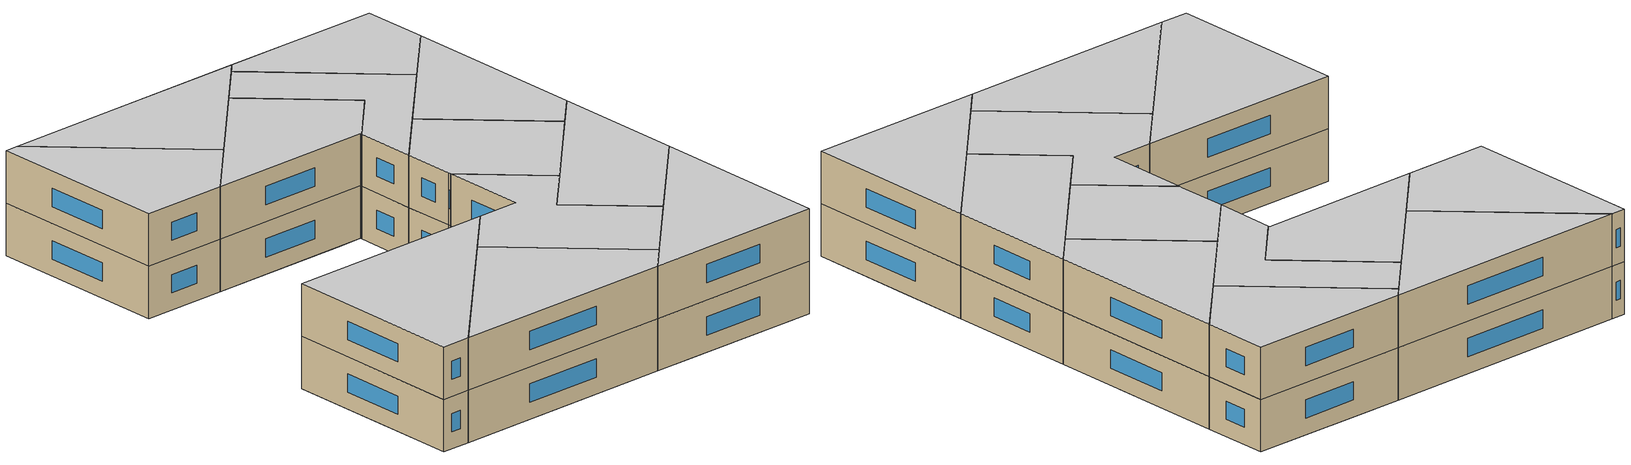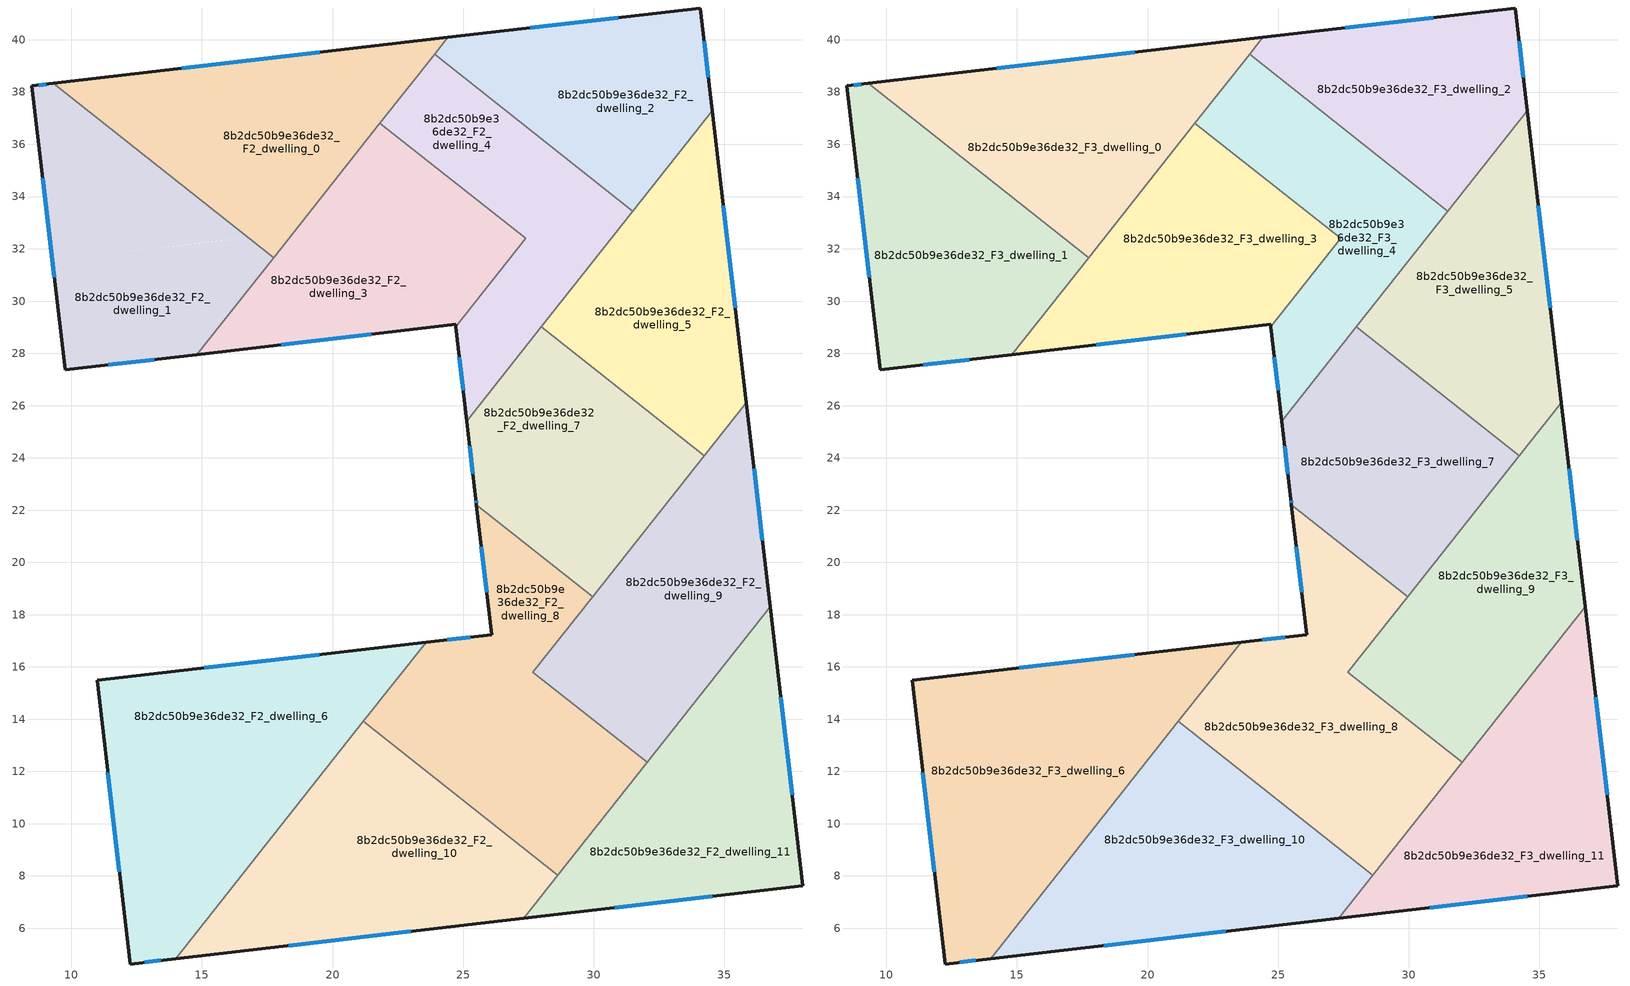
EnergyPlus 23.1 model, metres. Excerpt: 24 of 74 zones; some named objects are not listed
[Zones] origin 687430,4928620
8b2dc50b9e36de32_F2_dwelling_0
 floor to 8b2dc50b9e36de32_F1_dwelling_10 (EU_floor_Construction): 21.29,39.73 21.65,36.6 18.51,32.63 16.78,32.43 15.54,33.41 14.89,38.98 z6
 floor to 8b2dc50b9e36de32_F1_dwelling_11 (EU_floor_Construction): 24.42,40.09 21.65,36.6 21.29,39.73 z6
 floor to 8b2dc50b9e36de32_F1_dwelling_9 (EU_floor_Construction): 14.89,38.98 15.54,33.41 9.32,38.34 z6
 floor to 8b2dc50b9e36de32_F1_dwelling_6 (EU_floor_Construction): 18.51,32.63 17.75,31.67 16.78,32.43 z6
 wall outside (EU_wall_Construction): 24.42,40.09 9.32,38.34 z6:9
 wall to 8b2dc50b9e36de32_F2_dwelling_1 (EU_wall_Construction): 9.32,38.34 17.75,31.67 z6:9
 wall to 8b2dc50b9e36de32_F2_dwelling_3 (EU_wall_Construction): 17.75,31.67 21.82,36.81 z6:9
 wall to 8b2dc50b9e36de32_F2_dwelling_2 (EU_wall_Construction): 23.91,39.45 24.42,40.09 z6:9
 wall to 8b2dc50b9e36de32_F2_dwelling_4 (EU_wall_Construction): 21.82,36.81 23.9,39.45 z6:9
 window (EU_Window_Construction): 19.51,39.52 14.23,38.91 z6.98:8.02
8b2dc50b9e36de32_F2_dwelling_1
 floor to 8b2dc50b9e36de32_F1_dwelling_6 (EU_floor_Construction): 17.75,31.67 14.81,27.96 9.78,27.37 9.28,31.56 16.78,32.43 z6
 floor to 8b2dc50b9e36de32_F1_dwelling_9 (EU_floor_Construction): 15.54,33.41 15.67,32.3 9.28,31.56 8.49,38.24 9.32,38.34 z6
 floor to 8b2dc50b9e36de32_F1_dwelling_10 (EU_floor_Construction): 16.78,32.43 15.67,32.3 15.54,33.41 z6
 wall outside (EU_wall_Construction): 9.32,38.34 8.49,38.24 9.78,27.37 14.81,27.96 z6:9
 wall to 8b2dc50b9e36de32_F2_dwelling_3 (EU_wall_Construction): 14.81,27.96 17.75,31.67 z6:9
 window (EU_Window_Construction): 11.42,27.56 13.17,27.77 / 8.91,34.7 9.36,30.9 / 9.05,38.3 8.76,38.27 z6.98:8.02
8b2dc50b9e36de32_F2_dwelling_10
 floor to 8b2dc50b9e36de32_F1_dwelling_1 (EU_floor_Construction): 28.62,8.03 27.32,6.39 20.84,5.63 20.06,12.27 22.86,12.6 z6
 floor to 8b2dc50b9e36de32_F1_dwelling_0 (EU_floor_Construction): 20.06,12.27 20.84,5.63 13.99,4.83 19.86,12.25 z6
 floor to 8b2dc50b9e36de32_F1_dwelling_3 (EU_floor_Construction): 22.86,12.6 19.86,12.25 21.19,13.92 z6
 wall outside (EU_wall_Construction): 13.99,4.83 27.32,6.38 z6:9
 wall to 8b2dc50b9e36de32_F2_dwelling_8 (EU_wall_Construction): 28.62,8.03 21.19,13.92 z6:9
 wall to 8b2dc50b9e36de32_F2_dwelling_11 (EU_wall_Construction): 27.32,6.38 28.62,8.03 z6:9
 wall to 8b2dc50b9e36de32_F2_dwelling_6 (EU_wall_Construction): 21.19,13.92 13.99,4.83 z6:9
 window (EU_Window_Construction): 18.33,5.34 22.99,5.88 z6.98:8.02
8b2dc50b9e36de32_F2_dwelling_11
 floor to 8b2dc50b9e36de32_F1_dwelling_2 (EU_floor_Construction): 37.22,14.27 38,7.63 29.42,6.63 29.17,8.72 33.19,13.8 z6
 floor to 8b2dc50b9e36de32_F1_dwelling_5 (EU_floor_Construction): 36.75,18.3 37.22,14.27 33.19,13.8 z6
 floor to 8b2dc50b9e36de32_F1_dwelling_1 (EU_floor_Construction): 29.17,8.72 29.42,6.63 27.32,6.39 z6
 wall outside (EU_wall_Construction): 27.32,6.38 38,7.63 36.75,18.3 z6:9
 wall to 8b2dc50b9e36de32_F2_dwelling_8 (EU_wall_Construction): 32.04,12.34 28.63,8.03 z6:9
 wall to 8b2dc50b9e36de32_F2_dwelling_9 (EU_wall_Construction): 36.75,18.3 32.04,12.34 z6:9
 window (EU_Window_Construction): 37.59,11.1 37.16,14.83 / 30.79,6.79 34.53,7.22 z6.98:8.02
8b2dc50b9e36de32_F2_dwelling_2
 floor to 8b2dc50b9e36de32_F1_dwelling_12 (EU_floor_Construction): 34.08,41.22 34.54,37.29 32.11,34.22 30.72,34.06 28.2,36.05 27.68,40.47 z6
 floor to 8b2dc50b9e36de32_F1_dwelling_11 (EU_floor_Construction): 27.68,40.47 28.2,36.05 23.91,39.45 24.42,40.09 z6
 floor to 8b2dc50b9e36de32_F1_dwelling_8 (EU_floor_Construction): 32.11,34.22 31.49,33.44 30.72,34.06 z6
 wall outside (EU_wall_Construction): 34.54,37.29 34.08,41.22 24.42,40.09 z6:9
 wall to 8b2dc50b9e36de32_F2_dwelling_4 (EU_wall_Construction): 23.91,39.45 31.49,33.44 z6:9
 wall to 8b2dc50b9e36de32_F2_dwelling_5 (EU_wall_Construction): 31.49,33.44 34.54,37.29 z6:9
 window (EU_Window_Construction): 34.39,38.56 34.23,39.94 / 30.94,40.85 27.56,40.46 z6.98:8.02
8b2dc50b9e36de32_F2_dwelling_3
 floor to 8b2dc50b9e36de32_F1_dwelling_7 (EU_floor_Construction): 27.39,32.4 24.72,29.02 24.71,29.11 23.37,28.95 22.89,33.14 25.99,33.5 z6
 floor to 8b2dc50b9e36de32_F1_dwelling_10 (EU_floor_Construction): 21.65,36.6 22.06,33.05 18.51,32.63 z6
 floor to 8b2dc50b9e36de32_F1_dwelling_6 (EU_floor_Construction): 22.89,33.14 23.37,28.95 14.81,27.96 18.51,32.63 z6
 floor to 8b2dc50b9e36de32_F1_dwelling_11 (EU_floor_Construction): 25.99,33.5 22.06,33.05 21.65,36.6 21.82,36.81 z6
 wall outside (EU_wall_Construction): 14.81,27.96 24.71,29.11 24.72,29.02 z6:9
 wall to 8b2dc50b9e36de32_F2_dwelling_4 (EU_wall_Construction): 24.72,29.02 27.39,32.4 21.82,36.81 z6:9
 window (EU_Window_Construction): 18.03,28.33 21.49,28.73 z6.98:8.02
8b2dc50b9e36de32_F2_dwelling_4
 floor to 8b2dc50b9e36de32_F1_dwelling_11 (EU_floor_Construction): 28.2,36.05 28.46,33.79 25.99,33.5 21.82,36.81 23.91,39.45 z6
 floor to 8b2dc50b9e36de32_F1_dwelling_7 (EU_floor_Construction): 29.26,33.89 29.6,31.04 25.14,25.41 24.72,29.02 27.39,32.4 25.99,33.5 z6
 floor to 8b2dc50b9e36de32_F1_dwelling_12 (EU_floor_Construction): 30.72,34.06 28.46,33.79 28.2,36.05 z6
 floor to 8b2dc50b9e36de32_F1_dwelling_8 (EU_floor_Construction): 31.49,33.44 29.6,31.04 29.26,33.89 30.72,34.06 z6
 wall outside (EU_wall_Construction): 24.72,29.02 25.14,25.41 z6:9
 wall to 8b2dc50b9e36de32_F2_dwelling_7 (EU_wall_Construction): 25.14,25.41 28,29.02 z6:9
 wall to 8b2dc50b9e36de32_F2_dwelling_5 (EU_wall_Construction): 28,29.02 31.49,33.44 z6:9
 window (EU_Window_Construction): 24.85,27.85 25,26.58 z6.98:8.02
8b2dc50b9e36de32_F2_dwelling_5
 floor to 8b2dc50b9e36de32_F1_dwelling_8 (EU_floor_Construction): 34.86,34.54 35.84,26.12 34.28,24.15 34.18,24.13 30.02,27.42 29.6,31.04 32.11,34.22 z6
 floor to 8b2dc50b9e36de32_F1_dwelling_12 (EU_floor_Construction): 34.54,37.29 34.86,34.54 32.11,34.22 z6
 floor to 8b2dc50b9e36de32_F1_dwelling_7 (EU_floor_Construction): 29.6,31.04 30.02,27.42 28,29.02 z6
 wall outside (EU_wall_Construction): 35.84,26.12 34.54,37.29 z6:9
 wall to 8b2dc50b9e36de32_F2_dwelling_7 (EU_wall_Construction): 28,29.02 34.23,24.09 z6:9
 wall to 8b2dc50b9e36de32_F2_dwelling_9 (EU_wall_Construction): 34.23,24.09 35.84,26.12 z6:9
 window (EU_Window_Construction): 35.42,29.75 34.96,33.65 z6.98:8.02
8b2dc50b9e36de32_F2_dwelling_6
 floor to 8b2dc50b9e36de32_F1_dwelling_0 (EU_floor_Construction): 19.86,12.25 13.99,4.83 12.26,4.63 11.48,11.27 z6
 floor to 8b2dc50b9e36de32_F1_dwelling_3 (EU_floor_Construction): 23.58,16.95 19.86,12.25 11.48,11.27 10.99,15.49 z6
 wall outside (EU_wall_Construction): 23.58,16.95 10.99,15.49 12.26,4.63 13.99,4.83 z6:9
 wall to 8b2dc50b9e36de32_F2_dwelling_8 (EU_wall_Construction): 21.19,13.92 23.58,16.95 z6:9
 window (EU_Window_Construction): 12.82,4.7 13.43,4.77 / 11.4,11.96 11.84,8.16 / 19.49,16.47 15.08,15.96 z6.98:8.02
8b2dc50b9e36de32_F2_dwelling_7
 floor to 8b2dc50b9e36de32_F1_dwelling_4 (EU_floor_Construction): 30.4,23.69 30.85,19.81 29.96,18.69 25.51,22.21 25.5,22.26 25.48,22.42 25.4,23.11 z6
 floor to 8b2dc50b9e36de32_F1_dwelling_5 (EU_floor_Construction): 34.23,24.09 30.85,19.81 30.4,23.69 34.18,24.13 z6
 floor to 8b2dc50b9e36de32_F1_dwelling_7 (EU_floor_Construction): 30.02,27.42 30.45,23.7 25.4,23.11 25.14,25.41 28,29.02 z6
 floor to 8b2dc50b9e36de32_F1_dwelling_8 (EU_floor_Construction): 34.18,24.13 30.45,23.7 30.02,27.42 z6
 wall outside (EU_wall_Construction): 25.14,25.41 25.48,22.42 25.51,22.21 z6:9
 wall to 8b2dc50b9e36de32_F2_dwelling_8 (EU_wall_Construction): 25.51,22.21 29.96,18.69 z6:9
 wall to 8b2dc50b9e36de32_F2_dwelling_9 (EU_wall_Construction): 29.96,18.69 34.23,24.09 z6:9
 window (EU_Window_Construction): 25.49,22.35 25.5,22.28 / 25.25,24.44 25.37,23.39 z6.98:8.02
8b2dc50b9e36de32_F2_dwelling_8
 floor to 8b2dc50b9e36de32_F1_dwelling_3 (EU_floor_Construction): 24.51,17.06 25,12.84 22.86,12.6 21.19,13.92 23.58,16.95 z6
 floor to 8b2dc50b9e36de32_F1_dwelling_1 (EU_floor_Construction): 28.64,13.27 29.17,8.72 28.62,8.03 22.86,12.6 z6
 floor to 8b2dc50b9e36de32_F1_dwelling_4 (EU_floor_Construction): 29.96,18.69 27.67,15.8 30.58,13.5 25,12.85 24.51,17.06 26.09,17.24 25.51,22.21 z6
 floor to 8b2dc50b9e36de32_F1_dwelling_2 (EU_floor_Construction): 32.04,12.34 29.17,8.72 28.64,13.27 30.58,13.5 z6
 wall outside (EU_wall_Construction): 25.51,22.21 26.09,17.24 23.58,16.95 z6:9
 wall to 8b2dc50b9e36de32_F2_dwelling_9 (EU_wall_Construction): 32.04,12.34 27.67,15.8 29.96,18.69 z6:9
 window (EU_Window_Construction): 25.7,20.59 25.9,18.85 / 25.27,17.14 24.4,17.04 z6.98:8.02
8b2dc50b9e36de32_F2_dwelling_9
 floor to 8b2dc50b9e36de32_F1_dwelling_5 (EU_floor_Construction): 36.04,24.35 36.75,18.3 33.19,13.8 31.57,13.61 30.85,19.81 34.28,24.15 z6
 floor to 8b2dc50b9e36de32_F1_dwelling_2 (EU_floor_Construction): 33.19,13.8 32.04,12.34 30.58,13.5 z6
 floor to 8b2dc50b9e36de32_F1_dwelling_8 (EU_floor_Construction): 35.84,26.12 36.04,24.35 34.28,24.15 z6
 floor to 8b2dc50b9e36de32_F1_dwelling_4 (EU_floor_Construction): 30.85,19.81 31.57,13.61 30.58,13.5 27.67,15.8 z6
 wall outside (EU_wall_Construction): 36.75,18.3 35.84,26.12 z6:9
 window (EU_Window_Construction): 36.45,20.84 36.14,23.58 z6.98:8.02
8b2dc50b9e36de32_F3_dwelling_0
 floor to 8b2dc50b9e36de32_F2_dwelling_0 (EU_floor_Construction): 24.42,40.09 17.75,31.67 9.32,38.34 z9
 wall outside (EU_wall_Construction): 24.42,40.09 9.32,38.34 z9:12
 wall to 8b2dc50b9e36de32_F3_dwelling_1 (EU_wall_Construction): 9.32,38.34 17.75,31.67 z9:12
 wall to 8b2dc50b9e36de32_F3_dwelling_3 (EU_wall_Construction): 17.75,31.67 21.82,36.81 z9:12
 wall to 8b2dc50b9e36de32_F3_dwelling_2 (EU_wall_Construction): 23.91,39.45 24.42,40.09 z9:12
 wall to 8b2dc50b9e36de32_F3_dwelling_4 (EU_wall_Construction): 21.82,36.81 23.9,39.45 z9:12
 window (EU_Window_Construction): 19.51,39.52 14.23,38.91 z9.98:11.02
 ceiling to 8b2dc50b9e36de32_F4_dwelling_0 (EU_floor_Construction): 17.75,31.67 24.42,40.09 9.32,38.34 z12
8b2dc50b9e36de32_F3_dwelling_1
 floor to 8b2dc50b9e36de32_F2_dwelling_1 (EU_floor_Construction): 17.75,31.67 14.81,27.96 9.78,27.37 8.49,38.24 9.32,38.34 z9
 wall outside (EU_wall_Construction): 9.32,38.34 8.49,38.24 9.78,27.37 14.81,27.96 z9:12
 wall to 8b2dc50b9e36de32_F3_dwelling_3 (EU_wall_Construction): 14.81,27.96 17.75,31.67 z9:12
 window (EU_Window_Construction): 11.42,27.56 13.17,27.77 / 8.91,34.7 9.36,30.9 / 9.05,38.3 8.76,38.27 z9.98:11.02
 ceiling to 8b2dc50b9e36de32_F4_dwelling_1 (EU_floor_Construction): 14.81,27.96 17.75,31.67 9.32,38.34 8.49,38.24 9.78,27.37 z12
8b2dc50b9e36de32_F3_dwelling_10
 floor to 8b2dc50b9e36de32_F2_dwelling_10 (EU_floor_Construction): 28.62,8.03 27.32,6.38 13.99,4.83 21.19,13.92 z9
 wall outside (EU_wall_Construction): 13.99,4.83 27.32,6.38 z9:12
 wall to 8b2dc50b9e36de32_F3_dwelling_8 (EU_wall_Construction): 28.62,8.03 21.19,13.92 z9:12
 wall to 8b2dc50b9e36de32_F3_dwelling_11 (EU_wall_Construction): 27.32,6.38 28.62,8.03 z9:12
 wall to 8b2dc50b9e36de32_F3_dwelling_6 (EU_wall_Construction): 21.19,13.92 13.99,4.83 z9:12
 window (EU_Window_Construction): 18.33,5.34 22.99,5.88 z9.98:11.02
 ceiling to 8b2dc50b9e36de32_F4_dwelling_10 (EU_floor_Construction): 27.32,6.38 28.62,8.03 21.19,13.92 13.99,4.83 z12
8b2dc50b9e36de32_F3_dwelling_11
 floor to 8b2dc50b9e36de32_F2_dwelling_11 (EU_floor_Construction): 36.75,18.3 38,7.63 27.32,6.38 z9
 wall outside (EU_wall_Construction): 27.32,6.38 38,7.63 36.75,18.3 z9:12
 wall to 8b2dc50b9e36de32_F3_dwelling_8 (EU_wall_Construction): 32.04,12.34 28.63,8.03 z9:12
 wall to 8b2dc50b9e36de32_F3_dwelling_9 (EU_wall_Construction): 36.75,18.3 32.04,12.34 z9:12
 window (EU_Window_Construction): 37.59,11.1 37.16,14.83 / 30.79,6.79 34.53,7.22 z9.98:11.02
 ceiling to 8b2dc50b9e36de32_F4_dwelling_11 (EU_floor_Construction): 38,7.63 36.75,18.3 27.32,6.38 z12
8b2dc50b9e36de32_F3_dwelling_2
 floor to 8b2dc50b9e36de32_F2_dwelling_2 (EU_floor_Construction): 34.08,41.22 34.54,37.29 31.49,33.44 23.91,39.45 24.42,40.09 z9
 wall outside (EU_wall_Construction): 34.54,37.29 34.08,41.22 24.42,40.09 z9:12
 wall to 8b2dc50b9e36de32_F3_dwelling_4 (EU_wall_Construction): 23.91,39.45 31.49,33.44 z9:12
 wall to 8b2dc50b9e36de32_F3_dwelling_5 (EU_wall_Construction): 31.49,33.44 34.54,37.29 z9:12
 window (EU_Window_Construction): 34.39,38.56 34.23,39.94 / 30.94,40.85 27.56,40.46 z9.98:11.02
 ceiling to 8b2dc50b9e36de32_F4_dwelling_2 (EU_floor_Construction): 31.49,33.44 34.54,37.29 34.08,41.22 24.42,40.09 23.91,39.45 z12
8b2dc50b9e36de32_F3_dwelling_3
 floor to 8b2dc50b9e36de32_F2_dwelling_3 (EU_floor_Construction): 27.39,32.4 24.72,29.02 24.71,29.11 14.81,27.96 21.82,36.81 z9
 wall outside (EU_wall_Construction): 14.81,27.96 24.71,29.11 24.72,29.02 z9:12
 wall to 8b2dc50b9e36de32_F3_dwelling_4 (EU_wall_Construction): 24.72,29.02 27.39,32.4 21.82,36.81 z9:12
 window (EU_Window_Construction): 18.03,28.33 21.49,28.73 z9.98:11.02
 ceiling to 8b2dc50b9e36de32_F4_dwelling_3 (EU_floor_Construction): 24.72,29.02 27.39,32.4 21.82,36.81 14.81,27.96 24.71,29.11 z12
8b2dc50b9e36de32_F3_dwelling_4
 floor to 8b2dc50b9e36de32_F2_dwelling_4 (EU_floor_Construction): 31.49,33.44 25.14,25.41 24.72,29.02 27.39,32.4 21.82,36.81 23.91,39.45 z9
 wall outside (EU_wall_Construction): 24.72,29.02 25.14,25.41 z9:12
 wall to 8b2dc50b9e36de32_F3_dwelling_7 (EU_wall_Construction): 25.14,25.41 28,29.02 z9:12
 wall to 8b2dc50b9e36de32_F3_dwelling_5 (EU_wall_Construction): 28,29.02 31.49,33.44 z9:12
 window (EU_Window_Construction): 24.85,27.85 25,26.58 z9.98:11.02
 ceiling to 8b2dc50b9e36de32_F4_dwelling_4 (EU_floor_Construction): 25.14,25.41 31.49,33.44 23.91,39.45 21.82,36.81 27.39,32.4 24.72,29.02 z12
8b2dc50b9e36de32_F3_dwelling_5
 floor to 8b2dc50b9e36de32_F2_dwelling_5 (EU_floor_Construction): 34.54,37.29 35.84,26.12 34.23,24.09 28,29.02 z9
 wall outside (EU_wall_Construction): 35.84,26.12 34.54,37.29 z9:12
 wall to 8b2dc50b9e36de32_F3_dwelling_7 (EU_wall_Construction): 28,29.02 34.23,24.09 z9:12
 wall to 8b2dc50b9e36de32_F3_dwelling_9 (EU_wall_Construction): 34.23,24.09 35.84,26.12 z9:12
 window (EU_Window_Construction): 35.42,29.75 34.96,33.65 z9.98:11.02
 ceiling to 8b2dc50b9e36de32_F4_dwelling_5 (EU_floor_Construction): 34.23,24.09 35.84,26.12 34.54,37.29 28,29.02 z12
8b2dc50b9e36de32_F3_dwelling_6
 floor to 8b2dc50b9e36de32_F2_dwelling_6 (EU_floor_Construction): 23.58,16.95 13.99,4.83 12.26,4.63 10.99,15.49 z9
 wall outside (EU_wall_Construction): 23.58,16.95 10.99,15.49 12.26,4.63 13.99,4.83 z9:12
 wall to 8b2dc50b9e36de32_F3_dwelling_8 (EU_wall_Construction): 21.19,13.92 23.58,16.95 z9:12
 window (EU_Window_Construction): 12.82,4.7 13.43,4.77 / 11.4,11.96 11.84,8.16 / 19.49,16.47 15.08,15.96 z9.98:11.02
 ceiling to 8b2dc50b9e36de32_F4_dwelling_6 (EU_floor_Construction): 13.99,4.83 23.58,16.95 10.99,15.49 12.26,4.63 z12
8b2dc50b9e36de32_F3_dwelling_7
 floor to 8b2dc50b9e36de32_F2_dwelling_7 (EU_floor_Construction): 34.23,24.09 29.96,18.69 25.51,22.21 25.48,22.42 25.14,25.41 28,29.02 z9
 wall outside (EU_wall_Construction): 25.14,25.41 25.48,22.42 25.51,22.21 z9:12
 wall to 8b2dc50b9e36de32_F3_dwelling_8 (EU_wall_Construction): 25.51,22.21 29.96,18.69 z9:12
 wall to 8b2dc50b9e36de32_F3_dwelling_9 (EU_wall_Construction): 29.96,18.69 34.23,24.09 z9:12
 window (EU_Window_Construction): 25.49,22.35 25.5,22.28 / 25.25,24.44 25.37,23.39 z9.98:11.02
 ceiling to 8b2dc50b9e36de32_F4_dwelling_7 (EU_floor_Construction): 29.96,18.69 34.23,24.09 28,29.02 25.14,25.41 25.48,22.42 25.51,22.21 z12
8b2dc50b9e36de32_F3_dwelling_8
 floor to 8b2dc50b9e36de32_F2_dwelling_8 (EU_floor_Construction): 29.96,18.69 27.67,15.8 32.04,12.34 28.62,8.03 21.19,13.92 23.58,16.95 26.09,17.24 25.51,22.21 z9
 wall outside (EU_wall_Construction): 25.51,22.21 26.09,17.24 23.58,16.95 z9:12
 wall to 8b2dc50b9e36de32_F3_dwelling_9 (EU_wall_Construction): 32.04,12.34 27.67,15.8 29.96,18.69 z9:12
 window (EU_Window_Construction): 25.7,20.59 25.9,18.85 / 25.27,17.14 24.4,17.04 z9.98:11.02
 ceiling to 8b2dc50b9e36de32_F4_dwelling_8 (EU_floor_Construction): 28.62,8.03 32.04,12.34 27.67,15.8 29.96,18.69 25.51,22.21 26.09,17.24 23.58,16.95 21.19,13.92 z12
8b2dc50b9e36de32_F3_dwelling_9
 floor to 8b2dc50b9e36de32_F2_dwelling_9 (EU_floor_Construction): 35.84,26.12 36.75,18.3 32.04,12.34 27.67,15.8 z9
 wall outside (EU_wall_Construction): 36.75,18.3 35.84,26.12 z9:12
 window (EU_Window_Construction): 36.45,20.84 36.14,23.58 z9.98:11.02
 ceiling to 8b2dc50b9e36de32_F4_dwelling_9 (EU_floor_Construction): 32.04,12.34 36.75,18.3 35.84,26.12 27.67,15.8 z12
[Building]
EU S2 Campaign: North Axis=0; Terrain=City; Solar Distribution=FullExterior
[Site:Location]
Bologna: Latitude=44.5; Longitude=11.25; Time Zone=1; Elevation=37
[SizingPeriod:WeatherFileDays]
AnnualSizingPeriod: Begin Month=1; Begin Day of Month=1; End Month=12; End Day of Month=31; Day of Week for Start Day=Monday; Use Weather File Daylight Saving Period=No; Use Weather File Rain and Snow Indicators=No
[MATERIAL]
EU_InternalMass_Material: Roughness=MediumRough; Thickness=0.1; Conductivity=1; Density=1800; Specific Heat=900; Thermal Absorptance=0.9; Solar Absorptance=0.7; Visible Absorptance=0.7
[MATERIAL:NOMASS] Roughness=MediumRough; Thermal Absorptance=0.9; Solar Absorptance=0.7; Visible Absorptance=0.7
Name | Thermal Resistance
EU_wall_NoMass | 0.905828
EU_floor_NoMass | 0.67114
[WINDOWMATERIAL:SIMPLEGLAZINGSYSTEM]
EU_Window_SimpleGlazing: UFactor=4.52486; Solar Heat Gain Coefficient=0.85; Visible Transmittance=0.85
[CONSTRUCTION]
EU_wall_Construction: EU_wall_NoMass
EU_floor_Construction: EU_floor_NoMass
EU_Window_Construction: EU_Window_SimpleGlazing
EU_InternalMass_Construction: EU_InternalMass_Material
[ZONE] Type=1; Multiplier=1; Ceiling Height=autocalculate; Floor Area=autocalculate; Part of Total Floor Area=Yes
Name | Volume
8b2dc50b9e36de32_F2_dwelling_0; 8b2dc50b9e36de32_F3_dwelling_0 | 173.26
8b2dc50b9e36de32_F2_dwelling_1; 8b2dc50b9e36de32_F3_dwelling_1 | 173.234
8b2dc50b9e36de32_F2_dwelling_10; 8b2dc50b9e36de32_F3_dwelling_10 | 194.871
8b2dc50b9e36de32_F2_dwelling_11; 8b2dc50b9e36de32_F3_dwelling_11 | 173.259
8b2dc50b9e36de32_F2_dwelling_2; 8b2dc50b9e36de32_F3_dwelling_2 | 140.872
8b2dc50b9e36de32_F2_dwelling_3; 8b2dc50b9e36de32_F3_dwelling_3 | 164.862
8b2dc50b9e36de32_F2_dwelling_4; 8b2dc50b9e36de32_F3_dwelling_4 | 140.886
8b2dc50b9e36de32_F2_dwelling_5; 8b2dc50b9e36de32_F3_dwelling_5 | 156.565
8b2dc50b9e36de32_F2_dwelling_6; 8b2dc50b9e36de32_F3_dwelling_6 | 236.566
8b2dc50b9e36de32_F2_dwelling_7; 8b2dc50b9e36de32_F3_dwelling_7 | 156.563
8b2dc50b9e36de32_F2_dwelling_8; 8b2dc50b9e36de32_F3_dwelling_8 | 194.858
8b2dc50b9e36de32_F2_dwelling_9; 8b2dc50b9e36de32_F3_dwelling_9 | 173.266
[INTERNALMASS] Construction=EU_InternalMass_Construction
Name | Zone or ZoneList | Surface Area
8b2dc50b9e36de32_F2_dwelling_0_EU_InternalMass | 8b2dc50b9e36de32_F2_dwelling_0 | 57.7539
8b2dc50b9e36de32_F2_dwelling_1_EU_InternalMass | 8b2dc50b9e36de32_F2_dwelling_1 | 57.7468
8b2dc50b9e36de32_F2_dwelling_2_EU_InternalMass | 8b2dc50b9e36de32_F2_dwelling_2 | 46.9599
8b2dc50b9e36de32_F2_dwelling_3_EU_InternalMass | 8b2dc50b9e36de32_F2_dwelling_3 | 54.953
8b2dc50b9e36de32_F2_dwelling_4_EU_InternalMass | 8b2dc50b9e36de32_F2_dwelling_4 | 46.9622
8b2dc50b9e36de32_F2_dwelling_5_EU_InternalMass | 8b2dc50b9e36de32_F2_dwelling_5 | 52.1909
8b2dc50b9e36de32_F2_dwelling_6_EU_InternalMass | 8b2dc50b9e36de32_F2_dwelling_6 | 78.8505
8b2dc50b9e36de32_F2_dwelling_7_EU_InternalMass | 8b2dc50b9e36de32_F2_dwelling_7 | 52.1882
8b2dc50b9e36de32_F2_dwelling_8_EU_InternalMass | 8b2dc50b9e36de32_F2_dwelling_8 | 64.9535
8b2dc50b9e36de32_F2_dwelling_9_EU_InternalMass | 8b2dc50b9e36de32_F2_dwelling_9 | 57.7554
8b2dc50b9e36de32_F2_dwelling_10_EU_InternalMass | 8b2dc50b9e36de32_F2_dwelling_10 | 64.957
8b2dc50b9e36de32_F2_dwelling_11_EU_InternalMass | 8b2dc50b9e36de32_F2_dwelling_11 | 57.7528
8b2dc50b9e36de32_F3_dwelling_0_EU_InternalMass | 8b2dc50b9e36de32_F3_dwelling_0 | 57.7539
8b2dc50b9e36de32_F3_dwelling_1_EU_InternalMass | 8b2dc50b9e36de32_F3_dwelling_1 | 57.7468
8b2dc50b9e36de32_F3_dwelling_2_EU_InternalMass | 8b2dc50b9e36de32_F3_dwelling_2 | 46.9599
8b2dc50b9e36de32_F3_dwelling_3_EU_InternalMass | 8b2dc50b9e36de32_F3_dwelling_3 | 54.953
8b2dc50b9e36de32_F3_dwelling_4_EU_InternalMass | 8b2dc50b9e36de32_F3_dwelling_4 | 46.9622
8b2dc50b9e36de32_F3_dwelling_5_EU_InternalMass | 8b2dc50b9e36de32_F3_dwelling_5 | 52.1909
8b2dc50b9e36de32_F3_dwelling_6_EU_InternalMass | 8b2dc50b9e36de32_F3_dwelling_6 | 78.8505
8b2dc50b9e36de32_F3_dwelling_7_EU_InternalMass | 8b2dc50b9e36de32_F3_dwelling_7 | 52.1882
8b2dc50b9e36de32_F3_dwelling_8_EU_InternalMass | 8b2dc50b9e36de32_F3_dwelling_8 | 64.9535
8b2dc50b9e36de32_F3_dwelling_9_EU_InternalMass | 8b2dc50b9e36de32_F3_dwelling_9 | 57.7554
8b2dc50b9e36de32_F3_dwelling_10_EU_InternalMass | 8b2dc50b9e36de32_F3_dwelling_10 | 64.957
8b2dc50b9e36de32_F3_dwelling_11_EU_InternalMass | 8b2dc50b9e36de32_F3_dwelling_11 | 57.7528
[OTHEREQUIPMENT] Fuel Type=Electricity; Design Level Calculation Method=Watts/Area; Power per Zone Floor Area=1; Fraction Latent=0; Fraction Radiant=0; Fraction Lost=0; Carbon Dioxide Generation Rate=0; EndUse Subcategory=EU_Step8_InternalGains
Name | Zone or ZoneList or Space or SpaceList | Schedule
EU_Step8_InternalGain_8b2dc50b9e36de32_F2_dwelling_0_f000 | 8b2dc50b9e36de32_F2_dwelling_0 | EU_Step8_GainSchedule_8b2dc50b9e36de32_F2_dwelling_0_f000
EU_Step8_InternalGain_8b2dc50b9e36de32_F2_dwelling_1_f000 | 8b2dc50b9e36de32_F2_dwelling_1 | EU_Step8_GainSchedule_8b2dc50b9e36de32_F2_dwelling_1_f000
EU_Step8_InternalGain_8b2dc50b9e36de32_F2_dwelling_2_f000 | 8b2dc50b9e36de32_F2_dwelling_2 | EU_Step8_GainSchedule_8b2dc50b9e36de32_F2_dwelling_2_f000
EU_Step8_InternalGain_8b2dc50b9e36de32_F2_dwelling_3_f000 | 8b2dc50b9e36de32_F2_dwelling_3 | EU_Step8_GainSchedule_8b2dc50b9e36de32_F2_dwelling_3_f000
EU_Step8_InternalGain_8b2dc50b9e36de32_F2_dwelling_4_f000 | 8b2dc50b9e36de32_F2_dwelling_4 | EU_Step8_GainSchedule_8b2dc50b9e36de32_F2_dwelling_4_f000
EU_Step8_InternalGain_8b2dc50b9e36de32_F2_dwelling_5_f000 | 8b2dc50b9e36de32_F2_dwelling_5 | EU_Step8_GainSchedule_8b2dc50b9e36de32_F2_dwelling_5_f000
EU_Step8_InternalGain_8b2dc50b9e36de32_F2_dwelling_6_f000 | 8b2dc50b9e36de32_F2_dwelling_6 | EU_Step8_GainSchedule_8b2dc50b9e36de32_F2_dwelling_6_f000
EU_Step8_InternalGain_8b2dc50b9e36de32_F2_dwelling_7_f000 | 8b2dc50b9e36de32_F2_dwelling_7 | EU_Step8_GainSchedule_8b2dc50b9e36de32_F2_dwelling_7_f000
EU_Step8_InternalGain_8b2dc50b9e36de32_F2_dwelling_8_f000 | 8b2dc50b9e36de32_F2_dwelling_8 | EU_Step8_GainSchedule_8b2dc50b9e36de32_F2_dwelling_8_f000
EU_Step8_InternalGain_8b2dc50b9e36de32_F2_dwelling_9_f000 | 8b2dc50b9e36de32_F2_dwelling_9 | EU_Step8_GainSchedule_8b2dc50b9e36de32_F2_dwelling_9_f000
EU_Step8_InternalGain_8b2dc50b9e36de32_F2_dwelling_10_f000 | 8b2dc50b9e36de32_F2_dwelling_10 | EU_Step8_GainSchedule_8b2dc50b9e36de32_F2_dwelling_10_f000
EU_Step8_InternalGain_8b2dc50b9e36de32_F2_dwelling_11_f000 | 8b2dc50b9e36de32_F2_dwelling_11 | EU_Step8_GainSchedule_8b2dc50b9e36de32_F2_dwelling_11_f000
EU_Step8_InternalGain_8b2dc50b9e36de32_F3_dwelling_0_f000 | 8b2dc50b9e36de32_F3_dwelling_0 | EU_Step8_GainSchedule_8b2dc50b9e36de32_F3_dwelling_0_f000
EU_Step8_InternalGain_8b2dc50b9e36de32_F3_dwelling_1_f000 | 8b2dc50b9e36de32_F3_dwelling_1 | EU_Step8_GainSchedule_8b2dc50b9e36de32_F3_dwelling_1_f000
EU_Step8_InternalGain_8b2dc50b9e36de32_F3_dwelling_2_f000 | 8b2dc50b9e36de32_F3_dwelling_2 | EU_Step8_GainSchedule_8b2dc50b9e36de32_F3_dwelling_2_f000
EU_Step8_InternalGain_8b2dc50b9e36de32_F3_dwelling_3_f000 | 8b2dc50b9e36de32_F3_dwelling_3 | EU_Step8_GainSchedule_8b2dc50b9e36de32_F3_dwelling_3_f000
EU_Step8_InternalGain_8b2dc50b9e36de32_F3_dwelling_4_f000 | 8b2dc50b9e36de32_F3_dwelling_4 | EU_Step8_GainSchedule_8b2dc50b9e36de32_F3_dwelling_4_f000
EU_Step8_InternalGain_8b2dc50b9e36de32_F3_dwelling_5_f000 | 8b2dc50b9e36de32_F3_dwelling_5 | EU_Step8_GainSchedule_8b2dc50b9e36de32_F3_dwelling_5_f000
EU_Step8_InternalGain_8b2dc50b9e36de32_F3_dwelling_6_f000 | 8b2dc50b9e36de32_F3_dwelling_6 | EU_Step8_GainSchedule_8b2dc50b9e36de32_F3_dwelling_6_f000
EU_Step8_InternalGain_8b2dc50b9e36de32_F3_dwelling_7_f000 | 8b2dc50b9e36de32_F3_dwelling_7 | EU_Step8_GainSchedule_8b2dc50b9e36de32_F3_dwelling_7_f000
EU_Step8_InternalGain_8b2dc50b9e36de32_F3_dwelling_8_f000 | 8b2dc50b9e36de32_F3_dwelling_8 | EU_Step8_GainSchedule_8b2dc50b9e36de32_F3_dwelling_8_f000
EU_Step8_InternalGain_8b2dc50b9e36de32_F3_dwelling_9_f000 | 8b2dc50b9e36de32_F3_dwelling_9 | EU_Step8_GainSchedule_8b2dc50b9e36de32_F3_dwelling_9_f000
EU_Step8_InternalGain_8b2dc50b9e36de32_F3_dwelling_10_f000 | 8b2dc50b9e36de32_F3_dwelling_10 | EU_Step8_GainSchedule_8b2dc50b9e36de32_F3_dwelling_10_f000
EU_Step8_InternalGain_8b2dc50b9e36de32_F3_dwelling_11_f000 | 8b2dc50b9e36de32_F3_dwelling_11 | EU_Step8_GainSchedule_8b2dc50b9e36de32_F3_dwelling_11_f000
[ZONEVENTILATION:DESIGNFLOWRATE] Schedule=EU_AlwaysOn; Design Flow Rate Calculation Method=AirChanges/Hour; Air Changes per Hour=0.73129; Ventilation Type=Natural; Fan Pressure Rise=0; Fan Total Efficiency=1; Constant Term Coefficient=1; Temperature Term Coefficient=0; Velocity Term Coefficient=0; Velocity Squared Term Coefficient=0; Minimum Indoor Temperature=-100; Maximum Indoor Temperature=100; Delta Temperature=-100; Minimum Outdoor Temperature=-100; Maximum Outdoor Temperature=100; Maximum Wind Speed=40
Name | Zone or ZoneList or Space or SpaceList
EU_ConstantAir_8b2dc50b9e36de32_F2_dwelling_0 | 8b2dc50b9e36de32_F2_dwelling_0
EU_ConstantAir_8b2dc50b9e36de32_F2_dwelling_1 | 8b2dc50b9e36de32_F2_dwelling_1
EU_ConstantAir_8b2dc50b9e36de32_F2_dwelling_2 | 8b2dc50b9e36de32_F2_dwelling_2
EU_ConstantAir_8b2dc50b9e36de32_F2_dwelling_3 | 8b2dc50b9e36de32_F2_dwelling_3
EU_ConstantAir_8b2dc50b9e36de32_F2_dwelling_4 | 8b2dc50b9e36de32_F2_dwelling_4
EU_ConstantAir_8b2dc50b9e36de32_F2_dwelling_5 | 8b2dc50b9e36de32_F2_dwelling_5
EU_ConstantAir_8b2dc50b9e36de32_F2_dwelling_6 | 8b2dc50b9e36de32_F2_dwelling_6
EU_ConstantAir_8b2dc50b9e36de32_F2_dwelling_7 | 8b2dc50b9e36de32_F2_dwelling_7
EU_ConstantAir_8b2dc50b9e36de32_F2_dwelling_8 | 8b2dc50b9e36de32_F2_dwelling_8
EU_ConstantAir_8b2dc50b9e36de32_F2_dwelling_9 | 8b2dc50b9e36de32_F2_dwelling_9
EU_ConstantAir_8b2dc50b9e36de32_F2_dwelling_10 | 8b2dc50b9e36de32_F2_dwelling_10
EU_ConstantAir_8b2dc50b9e36de32_F2_dwelling_11 | 8b2dc50b9e36de32_F2_dwelling_11
EU_ConstantAir_8b2dc50b9e36de32_F3_dwelling_0 | 8b2dc50b9e36de32_F3_dwelling_0
EU_ConstantAir_8b2dc50b9e36de32_F3_dwelling_1 | 8b2dc50b9e36de32_F3_dwelling_1
EU_ConstantAir_8b2dc50b9e36de32_F3_dwelling_2 | 8b2dc50b9e36de32_F3_dwelling_2
EU_ConstantAir_8b2dc50b9e36de32_F3_dwelling_3 | 8b2dc50b9e36de32_F3_dwelling_3
EU_ConstantAir_8b2dc50b9e36de32_F3_dwelling_4 | 8b2dc50b9e36de32_F3_dwelling_4
EU_ConstantAir_8b2dc50b9e36de32_F3_dwelling_5 | 8b2dc50b9e36de32_F3_dwelling_5
EU_ConstantAir_8b2dc50b9e36de32_F3_dwelling_6 | 8b2dc50b9e36de32_F3_dwelling_6
EU_ConstantAir_8b2dc50b9e36de32_F3_dwelling_7 | 8b2dc50b9e36de32_F3_dwelling_7
EU_ConstantAir_8b2dc50b9e36de32_F3_dwelling_8 | 8b2dc50b9e36de32_F3_dwelling_8
EU_ConstantAir_8b2dc50b9e36de32_F3_dwelling_9 | 8b2dc50b9e36de32_F3_dwelling_9
EU_ConstantAir_8b2dc50b9e36de32_F3_dwelling_10 | 8b2dc50b9e36de32_F3_dwelling_10
EU_ConstantAir_8b2dc50b9e36de32_F3_dwelling_11 | 8b2dc50b9e36de32_F3_dwelling_11
[HVACTEMPLATE:THERMOSTAT] Constant Heating Setpoint=20; Constant Cooling Setpoint=50
EU_HeatOnly_8b2dc50b9e36de32_F5_dwelling_10; EU_HeatOnly_8b2dc50b9e36de32_F5_dwelling_11
[HVACTEMPLATE:ZONE:IDEALLOADSAIRSYSTEM] System Availability Schedule=EU_AlwaysOn; Maximum Heating Supply Air Temperature=50; Minimum Cooling Supply Air Temperature=13; Maximum Heating Supply Air Humidity Ratio=0.0156; Minimum Cooling Supply Air Humidity Ratio=0.0077; Heating Limit=NoLimit; Cooling Limit=NoLimit; Heating Availability Schedule=EU_AlwaysOn; Cooling Availability Schedule=EU_CoolingOff; Dehumidification Control Type=ConstantSensibleHeatRatio; Cooling Sensible Heat Ratio=0.7; Dehumidification Setpoint=60; Humidification Control Type=None; Humidification Setpoint=30; Outdoor Air Method=None; Outdoor Air Flow Rate per Person=0.00944; Outdoor Air Flow Rate per Zone Floor Area=0; Outdoor Air Flow Rate per Zone=0; Demand Controlled Ventilation Type=None; Outdoor Air Economizer Type=NoEconomizer; Heat Recovery Type=None; Sensible Heat Recovery Effectiveness=0.7; Latent Heat Recovery Effectiveness=0.65
Name | Template Thermostat
8b2dc50b9e36de32_F2_dwelling_0 | EU_HeatOnly_8b2dc50b9e36de32_F2_dwelling_0
8b2dc50b9e36de32_F2_dwelling_1 | EU_HeatOnly_8b2dc50b9e36de32_F2_dwelling_1
8b2dc50b9e36de32_F2_dwelling_2 | EU_HeatOnly_8b2dc50b9e36de32_F2_dwelling_2
8b2dc50b9e36de32_F2_dwelling_3 | EU_HeatOnly_8b2dc50b9e36de32_F2_dwelling_3
8b2dc50b9e36de32_F2_dwelling_4 | EU_HeatOnly_8b2dc50b9e36de32_F2_dwelling_4
8b2dc50b9e36de32_F2_dwelling_5 | EU_HeatOnly_8b2dc50b9e36de32_F2_dwelling_5
8b2dc50b9e36de32_F2_dwelling_6 | EU_HeatOnly_8b2dc50b9e36de32_F2_dwelling_6
8b2dc50b9e36de32_F2_dwelling_7 | EU_HeatOnly_8b2dc50b9e36de32_F2_dwelling_7
8b2dc50b9e36de32_F2_dwelling_8 | EU_HeatOnly_8b2dc50b9e36de32_F2_dwelling_8
8b2dc50b9e36de32_F2_dwelling_9 | EU_HeatOnly_8b2dc50b9e36de32_F2_dwelling_9
8b2dc50b9e36de32_F2_dwelling_10 | EU_HeatOnly_8b2dc50b9e36de32_F2_dwelling_10
8b2dc50b9e36de32_F2_dwelling_11 | EU_HeatOnly_8b2dc50b9e36de32_F2_dwelling_11
8b2dc50b9e36de32_F3_dwelling_0 | EU_HeatOnly_8b2dc50b9e36de32_F3_dwelling_0
8b2dc50b9e36de32_F3_dwelling_1 | EU_HeatOnly_8b2dc50b9e36de32_F3_dwelling_1
8b2dc50b9e36de32_F3_dwelling_2 | EU_HeatOnly_8b2dc50b9e36de32_F3_dwelling_2
8b2dc50b9e36de32_F3_dwelling_3 | EU_HeatOnly_8b2dc50b9e36de32_F3_dwelling_3
8b2dc50b9e36de32_F3_dwelling_4 | EU_HeatOnly_8b2dc50b9e36de32_F3_dwelling_4
8b2dc50b9e36de32_F3_dwelling_5 | EU_HeatOnly_8b2dc50b9e36de32_F3_dwelling_5
8b2dc50b9e36de32_F3_dwelling_6 | EU_HeatOnly_8b2dc50b9e36de32_F3_dwelling_6
8b2dc50b9e36de32_F3_dwelling_7 | EU_HeatOnly_8b2dc50b9e36de32_F3_dwelling_7
8b2dc50b9e36de32_F3_dwelling_8 | EU_HeatOnly_8b2dc50b9e36de32_F3_dwelling_8
8b2dc50b9e36de32_F3_dwelling_9 | EU_HeatOnly_8b2dc50b9e36de32_F3_dwelling_9
8b2dc50b9e36de32_F3_dwelling_10 | EU_HeatOnly_8b2dc50b9e36de32_F3_dwelling_10
8b2dc50b9e36de32_F3_dwelling_11 | EU_HeatOnly_8b2dc50b9e36de32_F3_dwelling_11
[SIZING:ZONE] Zone Cooling Design Supply Air Temperature Input Method=SupplyAirTemperature; Zone Cooling Design Supply Air Temperature=13; Zone Heating Design Supply Air Temperature Input Method=SupplyAirTemperature; Zone Heating Design Supply Air Temperature=50; Zone Cooling Design Supply Air Humidity Ratio=0.008; Zone Heating Design Supply Air Humidity Ratio=0.008; Cooling Design Air Flow Method=DesignDay; Cooling Design Air Flow Rate=0; Cooling Minimum Air Flow per Zone Floor Area=0.000762; Cooling Minimum Air Flow=0; Cooling Minimum Air Flow Fraction=0.2; Heating Design Air Flow Method=DesignDay; Heating Design Air Flow Rate=0; Heating Maximum Air Flow per Zone Floor Area=0.002032; Heating Maximum Air Flow=0.141576; Heating Maximum Air Flow Fraction=0.3; Account for Dedicated Outdoor Air System=No; Dedicated Outdoor Air System Control Strategy=NeutralSupplyAir; Dedicated Outdoor Air Low Setpoint Temperature for Design=autosize; Dedicated Outdoor Air High Setpoint Temperature for Design=autosize; Zone Load Sizing Method=Sensible Load Only No Latent Load; Zone Latent Cooling Design Supply Air Humidity Ratio Input Method=HumidityRatioDifference; Zone Cooling Design Supply Air Humidity Ratio Difference=0.005; Zone Latent Heating Design Supply Air Humidity Ratio Input Method=HumidityRatioDifference; Zone Humidification Design Supply Air Humidity Ratio Difference=0.005
8b2dc50b9e36de32_F2_dwelling_0; 8b2dc50b9e36de32_F2_dwelling_1; 8b2dc50b9e36de32_F2_dwelling_2; 8b2dc50b9e36de32_F2_dwelling_3; 8b2dc50b9e36de32_F2_dwelling_4; 8b2dc50b9e36de32_F2_dwelling_5; 8b2dc50b9e36de32_F2_dwelling_6; 8b2dc50b9e36de32_F2_dwelling_7; 8b2dc50b9e36de32_F2_dwelling_8; 8b2dc50b9e36de32_F2_dwelling_9; 8b2dc50b9e36de32_F2_dwelling_10; 8b2dc50b9e36de32_F2_dwelling_11; 8b2dc50b9e36de32_F3_dwelling_0; 8b2dc50b9e36de32_F3_dwelling_1; 8b2dc50b9e36de32_F3_dwelling_2; 8b2dc50b9e36de32_F3_dwelling_3; 8b2dc50b9e36de32_F3_dwelling_4; 8b2dc50b9e36de32_F3_dwelling_5; 8b2dc50b9e36de32_F3_dwelling_6; 8b2dc50b9e36de32_F3_dwelling_7; 8b2dc50b9e36de32_F3_dwelling_8; 8b2dc50b9e36de32_F3_dwelling_9; 8b2dc50b9e36de32_F3_dwelling_10; 8b2dc50b9e36de32_F3_dwelling_11
[SCHEDULE:CONSTANT]
Name | Hourly Value
EU_AlwaysOn | 1
EU_CoolingOff | 0
[SCHEDULE:FILE] Column Number=1; Rows to Skip at Top=0; Number of Hours of Data=8760; Column Separator=Comma; Interpolate to Timestep=No; Minutes per Item=60; Adjust Schedule for Daylight Savings=Yes
Name | File
EU_Step8_GainSchedule_8b2dc50b9e36de32_F2_dwelling_0_f000 | ../../schedules/8b2dc50b9e36de32/8b2dc50b9e36de32_F2_dwelling_0_f000_gain.csv
EU_Step8_GainSchedule_8b2dc50b9e36de32_F2_dwelling_1_f000 | ../../schedules/8b2dc50b9e36de32/8b2dc50b9e36de32_F2_dwelling_1_f000_gain.csv
EU_Step8_GainSchedule_8b2dc50b9e36de32_F2_dwelling_2_f000 | ../../schedules/8b2dc50b9e36de32/8b2dc50b9e36de32_F2_dwelling_2_f000_gain.csv
EU_Step8_GainSchedule_8b2dc50b9e36de32_F2_dwelling_3_f000 | ../../schedules/8b2dc50b9e36de32/8b2dc50b9e36de32_F2_dwelling_3_f000_gain.csv
EU_Step8_GainSchedule_8b2dc50b9e36de32_F2_dwelling_4_f000 | ../../schedules/8b2dc50b9e36de32/8b2dc50b9e36de32_F2_dwelling_4_f000_gain.csv
EU_Step8_GainSchedule_8b2dc50b9e36de32_F2_dwelling_5_f000 | ../../schedules/8b2dc50b9e36de32/8b2dc50b9e36de32_F2_dwelling_5_f000_gain.csv
EU_Step8_GainSchedule_8b2dc50b9e36de32_F2_dwelling_6_f000 | ../../schedules/8b2dc50b9e36de32/8b2dc50b9e36de32_F2_dwelling_6_f000_gain.csv
EU_Step8_GainSchedule_8b2dc50b9e36de32_F2_dwelling_7_f000 | ../../schedules/8b2dc50b9e36de32/8b2dc50b9e36de32_F2_dwelling_7_f000_gain.csv
EU_Step8_GainSchedule_8b2dc50b9e36de32_F2_dwelling_8_f000 | ../../schedules/8b2dc50b9e36de32/8b2dc50b9e36de32_F2_dwelling_8_f000_gain.csv
EU_Step8_GainSchedule_8b2dc50b9e36de32_F2_dwelling_9_f000 | ../../schedules/8b2dc50b9e36de32/8b2dc50b9e36de32_F2_dwelling_9_f000_gain.csv
EU_Step8_GainSchedule_8b2dc50b9e36de32_F2_dwelling_10_f000 | ../../schedules/8b2dc50b9e36de32/8b2dc50b9e36de32_F2_dwelling_10_f000_gain.csv
EU_Step8_GainSchedule_8b2dc50b9e36de32_F2_dwelling_11_f000 | ../../schedules/8b2dc50b9e36de32/8b2dc50b9e36de32_F2_dwelling_11_f000_gain.csv
EU_Step8_GainSchedule_8b2dc50b9e36de32_F3_dwelling_0_f000 | ../../schedules/8b2dc50b9e36de32/8b2dc50b9e36de32_F3_dwelling_0_f000_gain.csv
EU_Step8_GainSchedule_8b2dc50b9e36de32_F3_dwelling_1_f000 | ../../schedules/8b2dc50b9e36de32/8b2dc50b9e36de32_F3_dwelling_1_f000_gain.csv
EU_Step8_GainSchedule_8b2dc50b9e36de32_F3_dwelling_2_f000 | ../../schedules/8b2dc50b9e36de32/8b2dc50b9e36de32_F3_dwelling_2_f000_gain.csv
EU_Step8_GainSchedule_8b2dc50b9e36de32_F3_dwelling_3_f000 | ../../schedules/8b2dc50b9e36de32/8b2dc50b9e36de32_F3_dwelling_3_f000_gain.csv
EU_Step8_GainSchedule_8b2dc50b9e36de32_F3_dwelling_4_f000 | ../../schedules/8b2dc50b9e36de32/8b2dc50b9e36de32_F3_dwelling_4_f000_gain.csv
EU_Step8_GainSchedule_8b2dc50b9e36de32_F3_dwelling_5_f000 | ../../schedules/8b2dc50b9e36de32/8b2dc50b9e36de32_F3_dwelling_5_f000_gain.csv
EU_Step8_GainSchedule_8b2dc50b9e36de32_F3_dwelling_6_f000 | ../../schedules/8b2dc50b9e36de32/8b2dc50b9e36de32_F3_dwelling_6_f000_gain.csv
EU_Step8_GainSchedule_8b2dc50b9e36de32_F3_dwelling_7_f000 | ../../schedules/8b2dc50b9e36de32/8b2dc50b9e36de32_F3_dwelling_7_f000_gain.csv
EU_Step8_GainSchedule_8b2dc50b9e36de32_F3_dwelling_8_f000 | ../../schedules/8b2dc50b9e36de32/8b2dc50b9e36de32_F3_dwelling_8_f000_gain.csv
EU_Step8_GainSchedule_8b2dc50b9e36de32_F3_dwelling_9_f000 | ../../schedules/8b2dc50b9e36de32/8b2dc50b9e36de32_F3_dwelling_9_f000_gain.csv
EU_Step8_GainSchedule_8b2dc50b9e36de32_F3_dwelling_10_f000 | ../../schedules/8b2dc50b9e36de32/8b2dc50b9e36de32_F3_dwelling_10_f000_gain.csv
EU_Step8_GainSchedule_8b2dc50b9e36de32_F3_dwelling_11_f000 | ../../schedules/8b2dc50b9e36de32/8b2dc50b9e36de32_F3_dwelling_11_f000_gain.csv
